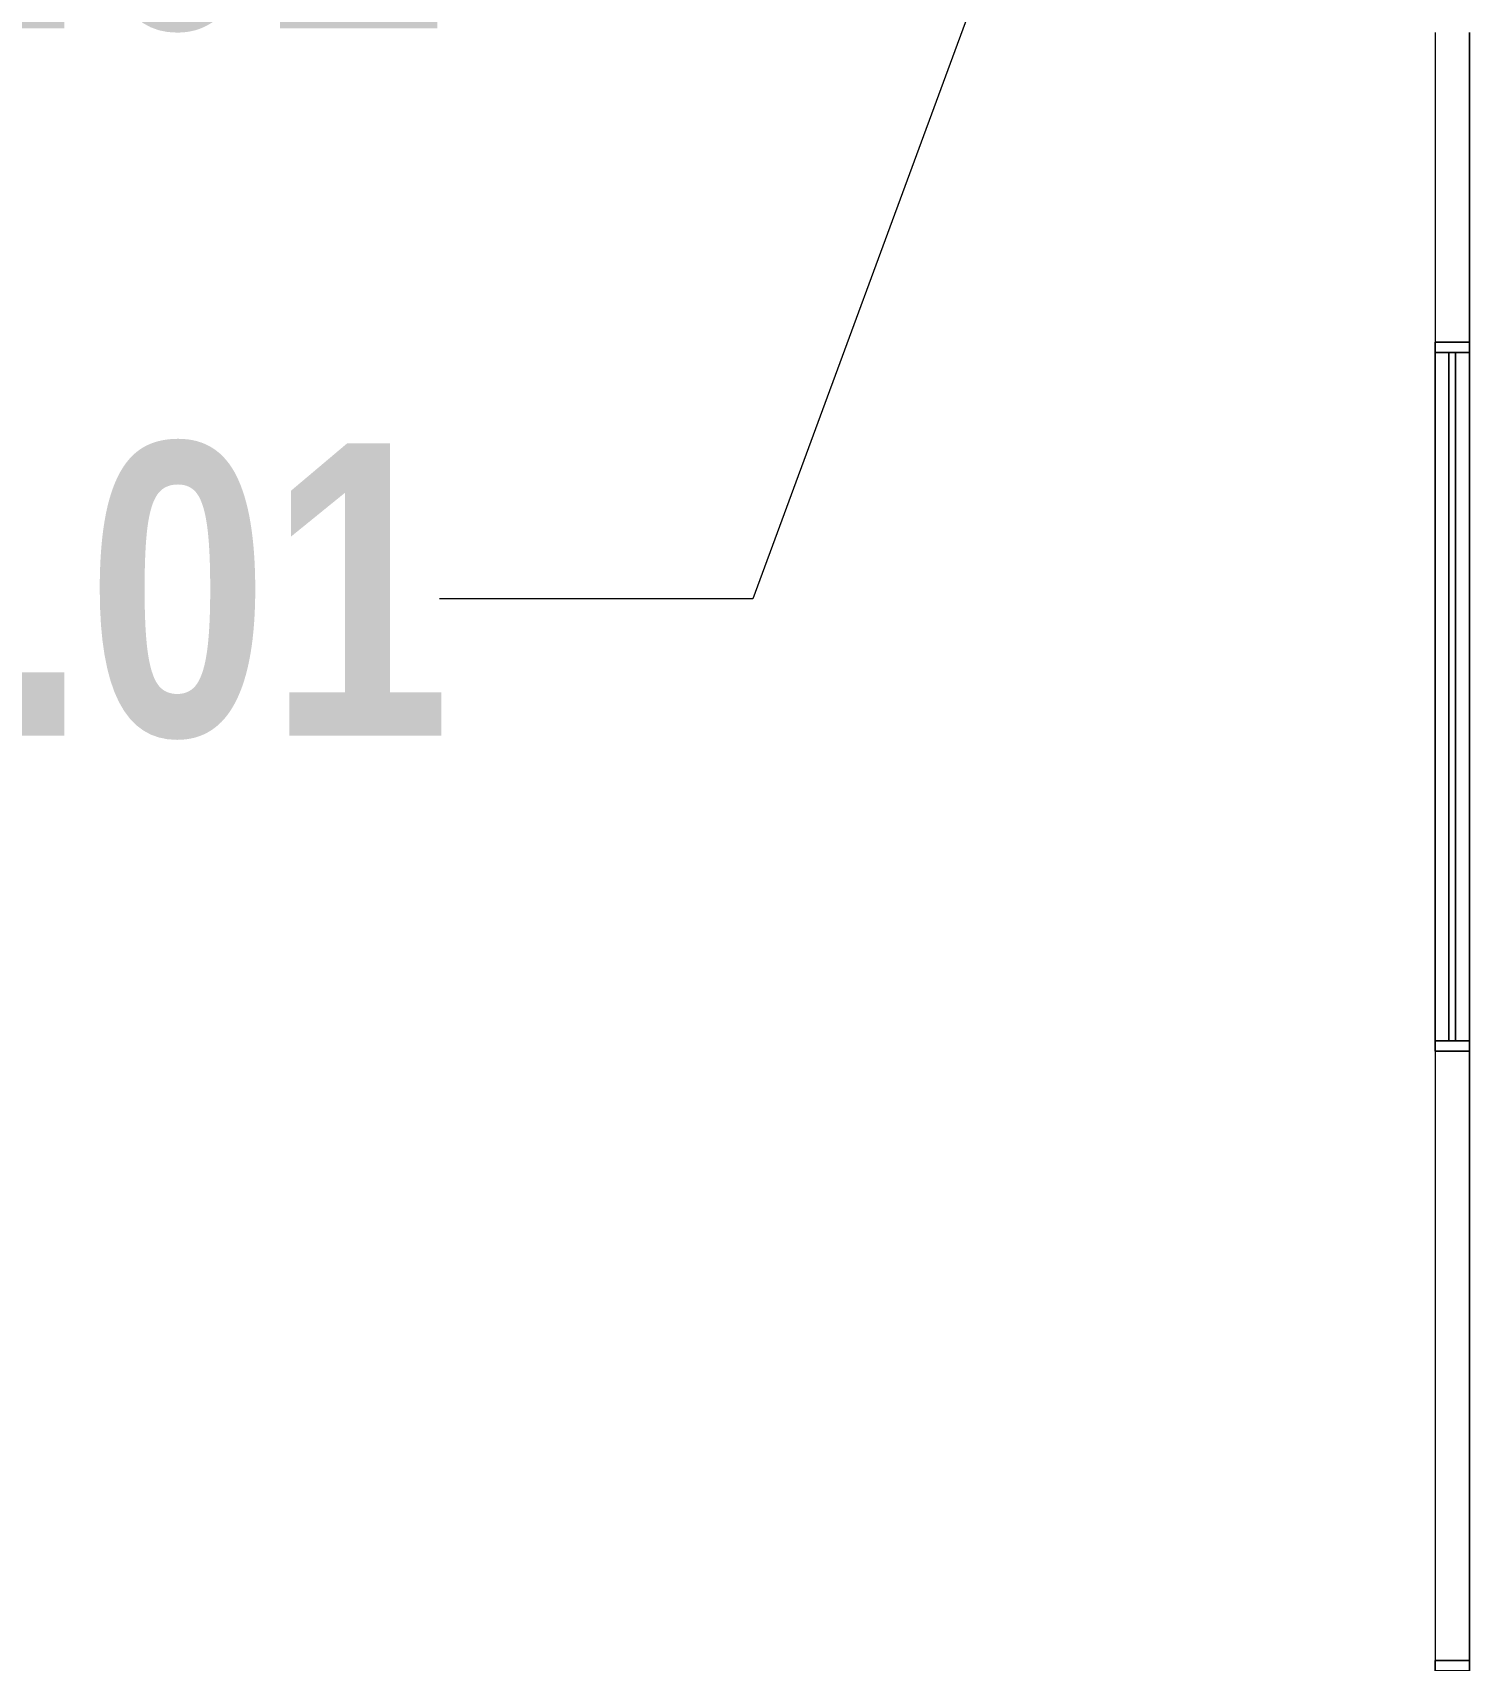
# Model space of a CAD drawing. Header units: millimetres. Extents: x -22227 to 20164, y 15335 to 61747.
# Drawn here: x 12164 to 14251, y 53122 to 55487 of the extents above; entities that cross this region are included whole.
import ezdxf

# ---------------------------------------------------------------- set-up
doc = ezdxf.new("R2010")
doc.units = ezdxf.units.MM
doc.layers.add('A-FLOR', color=7, linetype='Continuous', lineweight=9, true_color=0x007f00)
doc.layers.add('A-GLAZ', color=7, linetype='Continuous', lineweight=9, true_color=0x00007f)
doc.layers.add('A-WALL', color=7, linetype='Continuous', lineweight=9)
doc.layers.add('G-ANNO-TEXT', color=7, linetype='Continuous', lineweight=9)
doc.styles.add('Arial_B', font='arialbd.ttf', dxfattribs={"width": 0.8, "height": 425})

# ---------------------------------------------------------------- blocks, each defined once
blk = doc.blocks.new('AK_OViewTuongPanel - 1000x1200-1199073-MẶT BẰNG BỐ TRÍ THIẾT BỊ')
at = {"layer": 'A-GLAZ', "true_color": 0xaaaaaa}
h = blk.add_hatch(dxfattribs=at)
h.set_pattern_fill('FP_1', color=253, style=0, pattern_type=2)
h.set_pattern_definition([(307.5, (-54521.94, 14226.41), (166.40024, 5.44026), [11.4, -119.868, 11.4, -135.412, -140.335]), (307.5, (-54521.94, 14226.41), (166.40024, 5.44026), [-278.079, 11.4, -128.935]), (277.5, (-54521.94, 14226.4), (243.7204, -152.83765), [11.4, -59.416, 11.4, -106.914, -45.339]), (277.5, (-54521.94, 14226.4), (243.7204, -152.83765), [-189.128, 11.4, -33.939]), (237.5, (-54521.94, 14332.63), (0.48855, -268.9374), [11.4, -31.78, 11.4, -144.048, -202.946]), (237.5, (-54521.94, 14332.63), (0.48855, -268.9374), [-198.628, 11.4, -191.546]), (227.5, (-54521.94, 14332.63), (75.7959, -259.6092), [11.4, -10.19, 11.4, -90.505, -116.586]), (227.5, (-54521.94, 14332.63), (75.7959, -259.6092), [-123.495, 11.4, -105.186])])
h.paths.add_polyline_path([(-515, 25), (-515, -25), (-500, -25), (-500, 25)])
h.paths.add_polyline_path([(500, 25), (500, -25), (515, -25), (515, 25)])
at = {"layer": 'A-GLAZ', "color": 254, "true_color": 0xe0e0ef}
for p, q in [((-515, 25), (-500, 25)), ((-500, 25), (-500, 5)), ((500, 25), (515, 25)), ((500, 5), (500, 25)), ((-500, -5), (-500, -25)), ((500, -25), (500, -5)), ((-500, -25), (-515, -25)), ((515, -25), (500, -25))]:
    blk.add_line(p, q, dxfattribs=at)
at = {"layer": 'A-GLAZ', "color": 7, "true_color": 0xececf5}
for p, q in [((-515, -25), (-515, 25)), ((515, 25), (515, -25)), ((-500, -5), (-500, 5)), ((-500, 5), (-500, -5)), ((500, 5), (500, -5)), ((500, -5), (500, 5))]:
    blk.add_line(p, q, dxfattribs=at)
at = {"layer": 'A-GLAZ', "color": 9, "true_color": 0xaaaad4}
for p, q in [((-515, 25), (-515, -25)), ((-500, 25), (-515, 25)), ((500, 25), (-500, 25)), ((-500, -25), (-500, 25)), ((515, 25), (500, 25)), ((500, 25), (500, -25)), ((515, -25), (515, 25)), ((500, 5), (-500, 5)), ((-500, 5), (-500, -5)), ((500, -5), (500, 5)), ((-500, -5), (500, -5)), ((-515, -25), (-500, -25)), ((-500, -25), (500, -25)), ((500, -25), (515, -25))]:
    blk.add_line(p, q, dxfattribs=at)
at = {"layer": 'A-GLAZ', "color": 254, "true_color": 0xcccce5}
for p, q in [((-500, 25), (500, 25)), ((-500, 5), (500, 5)), ((500, -5), (-500, -5)), ((500, -25), (-500, -25))]:
    blk.add_line(p, q, dxfattribs=at)
blk = doc.blocks.new('AK_OViewTuongPanel - 2000x1200-V30-MẶT BẰNG BỐ TRÍ THIẾT BỊ')
at = {"layer": 'A-GLAZ', "color": 9, "true_color": 0xaaaad4}
for p, q in [((-1015, 25), (-1015, -25)), ((-1000, 25), (-1015, 25)), ((-1000, -25), (-1000, 25)), ((1000, 25), (-1000, 25)), ((1015, 25), (1000, 25)), ((1000, 25), (1000, -25)), ((1015, -25), (1015, 25)), ((1000, 5), (-1000, 5)), ((-1000, 5), (-1000, -5)), ((1000, -5), (1000, 5)), ((-1000, -5), (1000, -5)), ((-1015, -25), (-1000, -25)), ((-1000, -25), (1000, -25)), ((1000, -25), (1015, -25))]:
    blk.add_line(p, q, dxfattribs=at)
at = {"layer": 'A-GLAZ', "color": 7, "true_color": 0xececf5}
for p, q in [((-1015, -25), (-1015, 25)), ((1015, 25), (1015, -25)), ((-1000, -5), (-1000, 5)), ((-1000, 5), (-1000, -5)), ((1000, 5), (1000, -5)), ((1000, -5), (1000, 5))]:
    blk.add_line(p, q, dxfattribs=at)
at = {"layer": 'A-GLAZ', "color": 254, "true_color": 0xe0e0ef}
for p, q in [((-1015, 25), (-1000, 25)), ((-1000, 25), (-1000, 5)), ((1000, 25), (1015, 25)), ((1000, 5), (1000, 25)), ((-1000, -5), (-1000, -25)), ((1000, -25), (1000, -5)), ((-1000, -25), (-1015, -25)), ((1015, -25), (1000, -25))]:
    blk.add_line(p, q, dxfattribs=at)
at = {"layer": 'A-GLAZ', "color": 254, "true_color": 0xcccce5}
for p, q in [((-1000, 25), (1000, 25)), ((-1000, 5), (1000, 5)), ((1000, -5), (-1000, -5)), ((1000, -25), (-1000, -25))]:
    blk.add_line(p, q, dxfattribs=at)
blk = doc.blocks.new('AK-SGS-M3-A_rvt-1-MẶT BẰNG BỐ TRÍ THIẾT BỊ')
at = {"layer": 'A-WALL', "color": 253, "true_color": 0xaaaaaa}
for p, q in [((14201.4, 55486.9), (14201.4, 55036.9)), ((14251.4, 55036.9), (14251.4, 55486.9)), ((14201.4, 54006.9), (14201.4, 53121.9)), ((14251.4, 53121.9), (14251.4, 54006.9))]:
    blk.add_line(p, q, dxfattribs=at)
at = {"layer": 'A-WALL', "color": 254, "true_color": 0xcccccc}
for p, q in [((14201.4, 55486.9), (14201.4, 55036.9)), ((14251.4, 55036.9), (14251.4, 55486.9)), ((14201.4, 54021.9), (14201.4, 55021.9)), ((14251.4, 55021.9), (14251.4, 54021.9)), ((14201.4, 54006.9), (14201.4, 53121.9)), ((14251.4, 53121.9), (14251.4, 54006.9))]:
    blk.add_line(p, q, dxfattribs=at)
at = {"layer": 'A-WALL', "color": 254, "true_color": 0xe0e0e0}
for p, q in [((14201.4, 55036.9), (14251.4, 55036.9)), ((14201.4, 55021.9), (14201.4, 55036.9)), ((14251.4, 55036.9), (14251.4, 55021.9)), ((14201.4, 55021.9), (14201.4, 54021.9)), ((14251.4, 54021.9), (14251.4, 55021.9)), ((14201.4, 54006.9), (14201.4, 54021.9)), ((14251.4, 54021.9), (14251.4, 54006.9)), ((14251.4, 54006.9), (14201.4, 54006.9)), ((14201.4, 53121.9), (14251.4, 53121.9))]:
    blk.add_line(p, q, dxfattribs=at)
at = {"layer": 'A-WALL', "color": 7, "true_color": 0xececec}
for p, q in [((14201.4, 55036.9), (14251.4, 55036.9)), ((14201.4, 55036.9), (14201.4, 55021.9)), ((14251.4, 55021.9), (14251.4, 55036.9)), ((14201.4, 54021.9), (14201.4, 54006.9)), ((14251.4, 54006.9), (14251.4, 54021.9)), ((14251.4, 54006.9), (14201.4, 54006.9)), ((14201.4, 53121.9), (14251.4, 53121.9))]:
    blk.add_line(p, q, dxfattribs=at)
at = {"layer": 'A-GLAZ', "color": 9, "lineweight": 9, "true_color": 0xaaaad4, "rotation": 89.99999999999993}
for name, p in [('AK_OViewTuongPanel - 1000x1200-1199073-MẶT BẰNG BỐ TRÍ THIẾT BỊ', (14226.4, 54521.9)), ('AK_OViewTuongPanel - 2000x1200-V30-MẶT BẰNG BỐ TRÍ THIẾT BỊ', (14226.4, 52106.9))]:
    blk.add_blockref(name, p, dxfattribs=at)
blk = doc.blocks.new('AK-SGS-M3-Hrvt_rvt-1-MẶT BẰNG BỐ TRÍ THIẾT BỊ')
at = {"layer": 'A-FLOR', "color": 254, "true_color": 0xe0efe0}
for p, q in [((14251.4, 55486.9), (14251.4, 55036.9)), ((14251.4, 54021.9), (14251.4, 55021.9)), ((14251.4, 54006.9), (14251.4, 53121.9))]:
    blk.add_line(p, q, dxfattribs=at)
at = {"layer": 'A-FLOR', "color": 254, "true_color": 0xcce5cc}
for p, q in [((14251.4, 55036.9), (14251.4, 55486.9)), ((14251.4, 53121.9), (14251.4, 54006.9))]:
    blk.add_line(p, q, dxfattribs=at)
at = {"layer": 'A-FLOR', "color": 7, "true_color": 0xf3f9f3}
for p, q in [((14251.4, 55036.9), (14251.4, 55021.9)), ((14251.4, 54021.9), (14251.4, 54006.9))]:
    blk.add_line(p, q, dxfattribs=at)
at = {"layer": 'A-FLOR', "color": 7, "true_color": 0xecf5ec}
for p, q in [((14251.4, 55021.9), (14251.4, 55036.9)), ((14251.4, 55021.9), (14251.4, 54021.9)), ((14251.4, 54006.9), (14251.4, 54021.9))]:
    blk.add_line(p, q, dxfattribs=at)

msp = doc.modelspace()

# ---------------------------------------------------------------- linework, layer by layer
at = {"layer": 'G-ANNO-TEXT', "color": 1, "true_color": 0xff0000}
for p, q in [((13886.9, 56498), (13210.4, 54664.4)), ((12764.1, 54664.4), (12755.4, 54664.4)), ((13210.4, 54664.4), (12764.1, 54664.4))]:
    msp.add_line(p, q, dxfattribs=at)

# ---------------------------------------------------------------- block references
at = {"lineweight": 5}
for name in ['AK-SGS-M3-Hrvt_rvt-1-MẶT BẰNG BỐ TRÍ THIẾT BỊ', 'AK-SGS-M3-A_rvt-1-MẶT BẰNG BỐ TRÍ THIẾT BỊ']:
    msp.add_blockref(name, (0, 0), dxfattribs=at)

# ---------------------------------------------------------------- texts
at = {"layer": 'G-ANNO-TEXT', "color": 1, "true_color": 0xff0000, "char_height": 425, "attachment_point": 1, "line_spacing_factor": 0.936439, "style": 'Arial_B'}
for s, insert, width in [('\\pxt4.064,8.128,12.192,16.256,20.32,24.384,28.448,32.512,36.576,40.64,44.704,48.768,52.832,56.896,60.96,65.024,69.088,73.152,77.216,81.28,85.344,89.408,93.472,97.536,101.6,105.664,109.728,113.792,117.856,121.92,125.984,130.048;{HN-FAF-1.02}', (9921.7, 55917.9), 3058.64), ('\\pxt4.064,8.128,12.192,16.256,20.32,24.384,28.448,32.512,36.576,40.64,44.704,48.768,52.832,56.896,60.96,65.024,69.088,73.152,77.216,81.28,85.344,89.408,93.472,97.536,101.6,105.664,109.728,113.792,117.856,121.92,125.984,130.048;{HN-FAF-1.01}', (9921.7, 54890.4), 2870.824)]:
    msp.add_mtext(s, dxfattribs=dict(at, insert=insert, width=width))

doc.saveas('drawing.dxf')
